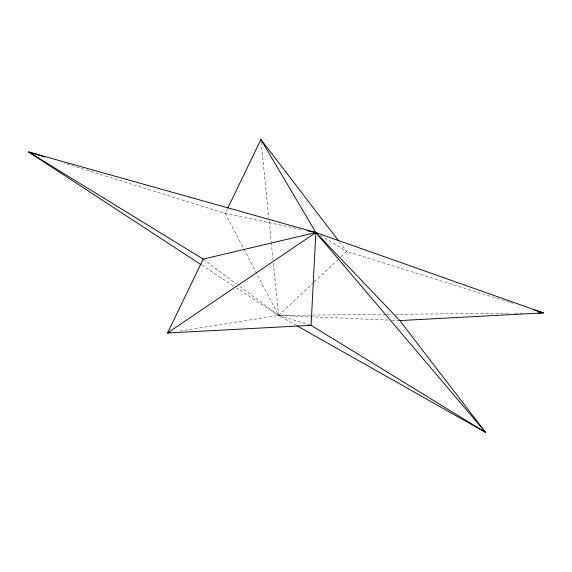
<?xml version="1.0" encoding="UTF-8"?>
<svg xmlns="http://www.w3.org/2000/svg" width="572" height="572" viewBox="0 0 572 572"><rect width="100%" height="100%" fill="white"/><g stroke="black" fill="none" stroke-linecap="round" stroke-linejoin="round"><path stroke-width="0.43" stroke-dasharray="2.86 2.15" d="M227.563 208.608L225.239 213.427L243.436 248.212M313.656 282.504L278.6 315.408L179.858 331.045M314.307 281.896L337.673 259.953M340.919 256.907L346.761 251.423L509.352 302.252M385.585 314.393L278.6 315.408L236.808 288.088M386.479 314.385L391.827 314.335M395.395 314.3L510.41 313.213M514.871 313.17L523.788 313.084M388.238 320.084L278.6 315.408L239.468 286.193M391.806 320.234L398.934 320.542M301.036 229.408L225.239 213.427L64.35 163.127M310.26 325.068L278.6 315.408L243.851 249.006M510.203 302.517L513.606 303.582M296.439 325.497L278.6 315.408L273.151 261.225M320.37 235.299L346.761 251.423L339.697 242.213M201.73 265.151L233.819 286.136M203.189 259.102L236.622 284.07M261.175 142.192L268.768 217.696M269.126 221.25L271.185 241.684M271.271 242.571L273.058 260.339"/><path stroke-width="0.86" d="M200.987 264.664L28.6 151.952L315.844 232.532L399.828 320.577L485.678 432.475L311.089 325.325L315.844 232.532L260.911 139.525L227.949 207.808M399.828 320.577L543.4 312.898L315.844 232.532L203.189 259.102L167.517 333.004L311.089 325.325M297.211 325.933L485.678 432.475L315.844 232.532L167.517 333.004L170.163 332.582M538.052 312.948L543.4 312.898L534.034 309.974M307.135 230.695L315.844 232.532M44.773 157.007L28.6 151.952L203.189 259.102M260.911 139.525L338.61 240.798"/></g></svg>
